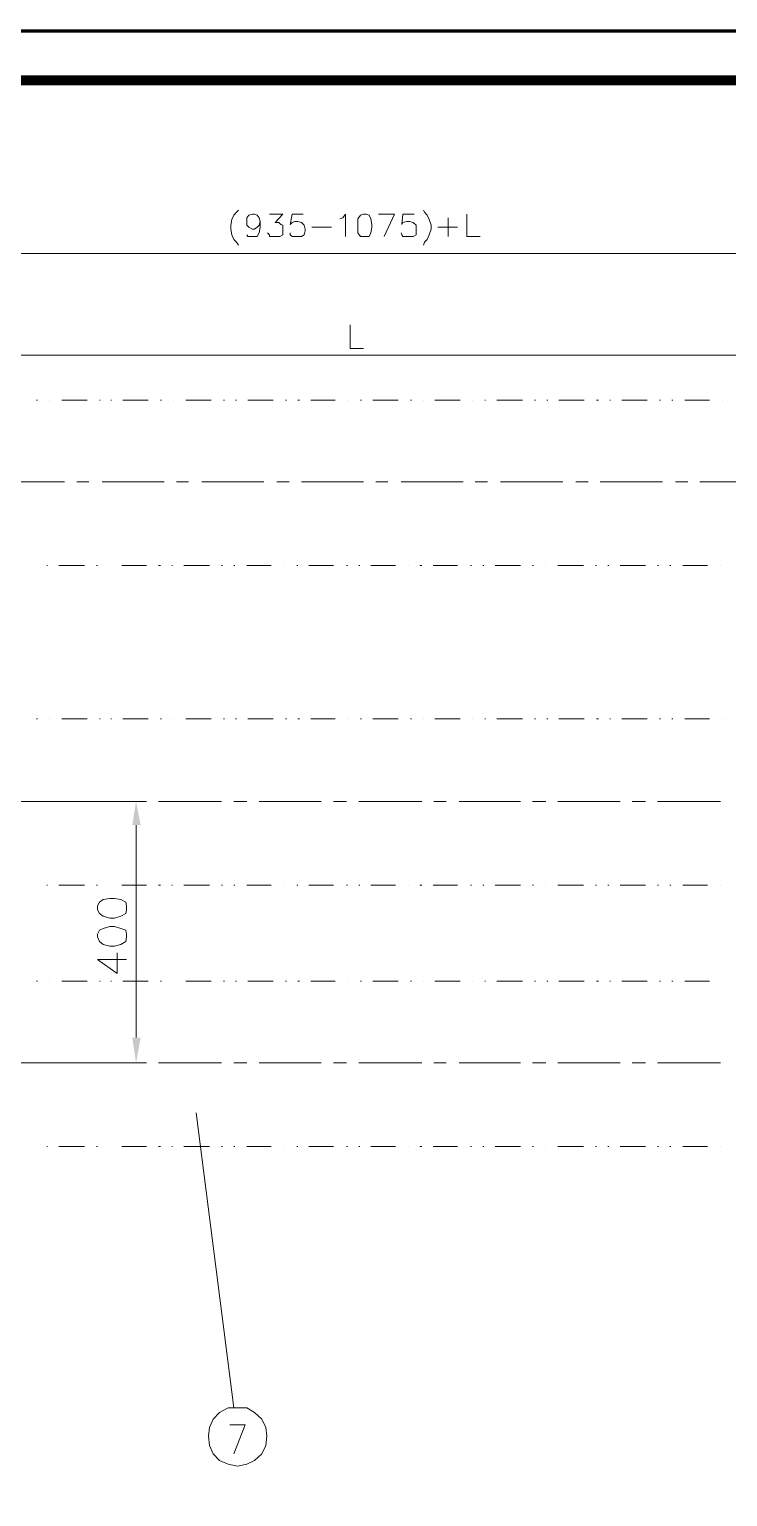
# Model space of a CAD drawing. Extents: x 457 to 4918, y -67 to 391.
# Drawn here: x 3101.6 to 3172.4, y 81.4 to 230.1 of the extents above; entities that cross this region are included whole.
import ezdxf

# ---------------------------------------------------------------- set-up
doc = ezdxf.new("R2010")
doc.units = 0
doc.header["$LTSCALE"] = 40
doc.header["$MEASUREMENT"] = 0
doc.layers.get('0').update_dxf_attribs({"linetype": 'CONTINUOUS'})
doc.layers.add('TK', color=1, linetype='CONTINUOUS')

msp = doc.modelspace()

# ---------------------------------------------------------------- hatches: boundary and pattern name
h = msp.add_hatch(color=0)
h.dxf.hatch_style = 2
h.paths.add_polyline_path([(3112.08, 149.49), (3112.93, 149.49), (3112.46, 151.87)])
h = msp.add_hatch(color=0)
h.dxf.hatch_style = 2
h.paths.add_polyline_path([(3112.08, 127.96), (3112.93, 127.96), (3112.46, 125.39)])

# ---------------------------------------------------------------- linework, layer by layer
at = {"const_width": 0.35}
msp.add_lwpolyline([(2986.64, -67.06), (3406.64, -67.06), (3406.64, 229.94), (2986.64, 229.94)], close=True, dxfattribs=at)
at = {"color": 0, "lineweight": 5}
for points in [[(3122.84, 211.78), (3122.65, 211.59), (3122.36, 211.3), (3122.17, 210.83), (3122.08, 210.26), (3122.08, 209.88), (3122.17, 209.3), (3122.36, 208.83), (3122.65, 208.54), (3122.84, 208.26)], [(3125.03, 210.64), (3124.94, 210.26), (3124.74, 210.07), (3124.46, 209.88), (3124.27, 209.88), (3123.89, 210.07), (3123.7, 210.26), (3123.7, 210.64), (3123.7, 211.02), (3123.89, 211.3), (3124.27, 211.4), (3124.46, 211.4), (3124.74, 211.3), (3124.94, 211.02), (3125.03, 210.64), (3125.03, 210.07), (3124.94, 209.49), (3124.74, 209.11), (3124.46, 209.11), (3124.17, 209.11), (3123.79, 209.11), (3123.7, 209.3)], [(3125.98, 211.4), (3127.32, 211.4), (3126.55, 210.54), (3126.94, 210.54), (3127.13, 210.35), (3127.32, 210.26), (3127.32, 209.88), (3127.32, 209.69), (3127.32, 209.3), (3127.03, 209.11), (3126.74, 209.11), (3126.36, 209.11), (3125.98, 209.11), (3125.98, 209.3), (3125.79, 209.49)], [(3129.41, 211.4), (3128.27, 211.4), (3128.08, 210.35), (3128.27, 210.54), (3128.55, 210.64), (3128.84, 210.64), (3129.22, 210.54), (3129.51, 210.26), (3129.6, 209.88), (3129.6, 209.69), (3129.51, 209.3), (3129.22, 209.11), (3128.84, 209.11), (3128.55, 209.11), (3128.27, 209.11), (3128.08, 209.3), (3128.08, 209.49)], [(3133.13, 210.92), (3133.41, 211.02), (3133.7, 211.4), (3133.7, 209.11)], [(3137.03, 211.4), (3138.65, 211.4), (3137.6, 209.11)], [(3140.65, 211.4), (3139.51, 211.4), (3139.41, 210.35), (3139.51, 210.54), (3139.89, 210.64), (3140.18, 210.64), (3140.56, 210.54), (3140.84, 210.26), (3140.84, 209.88), (3140.84, 209.69), (3140.84, 209.3), (3140.56, 209.11), (3140.18, 209.11), (3139.89, 209.11), (3139.51, 209.11), (3139.41, 209.3), (3139.32, 209.49)], [(3141.6, 211.78), (3141.7, 211.59), (3141.98, 211.3), (3142.18, 210.83), (3142.37, 210.26), (3142.37, 209.88), (3142.18, 209.3), (3141.98, 208.83), (3141.7, 208.54), (3141.6, 208.26)], [(3145.99, 211.4), (3145.99, 209.11), (3147.32, 209.11)], [(3130.27, 210.07), (3132.27, 210.07)], [(3134.17, 200.16), (3134.17, 197.78), (3135.51, 197.78)], [(3112.46, 149.49), (3112.46, 127.96)], [(3108.55, 135.87), (3110.55, 134.44), (3110.55, 136.53)], [(3108.55, 135.87), (3111.5, 135.87)], [(3118.55, 120.34), (3122.36, 90.43)], [(3122.36, 85.77), (3123.51, 88.72), (3121.98, 88.72)]]:
    msp.add_lwpolyline(points, dxfattribs=at)
for points in [[(3135.51, 211.4), (3135.22, 211.3), (3134.94, 210.92), (3134.94, 210.35), (3134.94, 210.07), (3134.94, 209.49), (3135.22, 209.11), (3135.51, 209.11), (3135.79, 209.11), (3136.08, 209.11), (3136.27, 209.49), (3136.37, 210.07), (3136.37, 210.35), (3136.27, 210.92), (3136.08, 211.3), (3135.79, 211.4)], [(3108.55, 140.91), (3108.74, 140.53), (3109.12, 140.25), (3109.79, 140.06), (3110.27, 140.06), (3110.93, 140.25), (3111.41, 140.53), (3111.5, 140.91), (3111.5, 141.3), (3111.41, 141.68), (3110.93, 141.96), (3110.27, 142.06), (3109.79, 142.06), (3109.12, 141.96), (3108.74, 141.68), (3108.55, 141.3)], [(3108.55, 138.15), (3108.74, 137.68), (3109.12, 137.39), (3109.79, 137.2), (3110.27, 137.2), (3110.93, 137.39), (3111.41, 137.68), (3111.5, 138.15), (3111.5, 138.44), (3111.41, 138.82), (3110.93, 139.01), (3110.27, 139.2), (3109.79, 139.2), (3109.12, 139.01), (3108.74, 138.82), (3108.55, 138.44)], [(3125.7, 87.57), (3125.6, 88.43), (3125.22, 89.29), (3124.46, 89.96), (3123.7, 90.43), (3122.74, 90.43), (3121.79, 90.43), (3120.93, 89.96), (3120.27, 89.29), (3119.89, 88.43), (3119.79, 87.57), (3119.89, 86.62), (3120.27, 85.77), (3120.93, 85.1), (3121.79, 84.72), (3122.74, 84.53), (3123.7, 84.72), (3124.46, 85.1), (3125.22, 85.77), (3125.6, 86.62)]]:
    msp.add_lwpolyline(points, close=True, dxfattribs=at)
for points in [[(3143.03, 210.07), (3143.03, 210.07), (3145.03, 210.07), (3145.03, 210.07)], [(3144.08, 211.02), (3144.08, 211.02), (3144.08, 209.11), (3144.08, 209.11)], [(3053.4, 207.4), (3053.4, 207.4), (3216.47, 207.4), (3216.47, 207.4)], [(3086.93, 197.11), (3086.93, 197.11), (3183.42, 197.11), (3183.42, 197.11)], [(3102.36, 192.54), (3102.36, 192.54), (3102.46, 192.54), (3102.46, 192.54)], [(3103.69, 192.54), (3103.69, 192.54), (3103.69, 192.54), (3103.69, 192.54)], [(3107.5, 192.54), (3107.5, 192.54), (3104.93, 192.54), (3104.93, 192.54)], [(3108.74, 192.54), (3108.74, 192.54), (3108.84, 192.54), (3108.84, 192.54)], [(3109.89, 192.54), (3109.89, 192.54), (3109.98, 192.54), (3109.98, 192.54)], [(3113.7, 192.54), (3113.7, 192.54), (3111.12, 192.54), (3111.12, 192.54)], [(3114.93, 192.54), (3114.93, 192.54), (3115.03, 192.54), (3115.03, 192.54)], [(3116.27, 192.54), (3116.27, 192.54), (3116.27, 192.54), (3116.27, 192.54)], [(3120.08, 192.54), (3120.08, 192.54), (3117.51, 192.54), (3117.51, 192.54)], [(3121.32, 192.54), (3121.32, 192.54), (3121.41, 192.54), (3121.41, 192.54)], [(3122.55, 192.54), (3122.55, 192.54), (3122.65, 192.54), (3122.65, 192.54)], [(3126.36, 192.54), (3126.36, 192.54), (3123.79, 192.54), (3123.79, 192.54)], [(3127.6, 192.54), (3127.6, 192.54), (3127.7, 192.54), (3127.7, 192.54)], [(3128.84, 192.54), (3128.84, 192.54), (3129.03, 192.54), (3129.03, 192.54)], [(3132.65, 192.54), (3132.65, 192.54), (3130.17, 192.54), (3130.17, 192.54)], [(3133.98, 192.54), (3133.98, 192.54), (3133.98, 192.54), (3133.98, 192.54)], [(3135.22, 192.54), (3135.22, 192.54), (3135.32, 192.54), (3135.32, 192.54)], [(3139.03, 192.54), (3139.03, 192.54), (3136.46, 192.54), (3136.46, 192.54)], [(3140.27, 192.54), (3140.27, 192.54), (3140.37, 192.54), (3140.37, 192.54)], [(3141.6, 192.54), (3141.6, 192.54), (3141.6, 192.54), (3141.6, 192.54)], [(3145.32, 192.54), (3145.32, 192.54), (3142.75, 192.54), (3142.75, 192.54)], [(3146.56, 192.54), (3146.56, 192.54), (3146.56, 192.54), (3146.56, 192.54)], [(3147.8, 192.54), (3147.8, 192.54), (3147.89, 192.54), (3147.89, 192.54)], [(3151.61, 192.54), (3151.61, 192.54), (3149.03, 192.54), (3149.03, 192.54)], [(3152.84, 192.54), (3152.84, 192.54), (3152.94, 192.54), (3152.94, 192.54)], [(3154.08, 192.54), (3154.08, 192.54), (3154.18, 192.54), (3154.18, 192.54)], [(3157.89, 192.54), (3157.89, 192.54), (3155.32, 192.54), (3155.32, 192.54)], [(3159.13, 192.54), (3159.13, 192.54), (3159.32, 192.54), (3159.32, 192.54)], [(3160.46, 192.54), (3160.46, 192.54), (3160.56, 192.54), (3160.56, 192.54)], [(3164.27, 192.54), (3164.27, 192.54), (3161.7, 192.54), (3161.7, 192.54)], [(3165.51, 192.54), (3165.51, 192.54), (3165.61, 192.54), (3165.61, 192.54)], [(3166.75, 192.54), (3166.75, 192.54), (3166.85, 192.54), (3166.85, 192.54)], [(3170.56, 192.54), (3170.56, 192.54), (3168.08, 192.54), (3168.08, 192.54)], [(3171.89, 192.54), (3171.89, 192.54), (3171.89, 192.54), (3171.89, 192.54)], [(3105.22, 184.25), (3105.22, 184.25), (3098.84, 184.25), (3098.84, 184.25)], [(3107.69, 184.25), (3107.69, 184.25), (3106.46, 184.25), (3106.46, 184.25)], [(3115.31, 184.25), (3115.31, 184.25), (3109.03, 184.25), (3109.03, 184.25)], [(3117.79, 184.25), (3117.79, 184.25), (3116.55, 184.25), (3116.55, 184.25)], [(3125.41, 184.25), (3125.41, 184.25), (3119.12, 184.25), (3119.12, 184.25)], [(3127.98, 184.25), (3127.98, 184.25), (3126.74, 184.25), (3126.74, 184.25)], [(3135.51, 184.25), (3135.51, 184.25), (3129.22, 184.25), (3129.22, 184.25)], [(3137.98, 184.25), (3137.98, 184.25), (3136.75, 184.25), (3136.75, 184.25)], [(3145.6, 184.25), (3145.6, 184.25), (3139.32, 184.25), (3139.32, 184.25)], [(3148.08, 184.25), (3148.08, 184.25), (3146.84, 184.25), (3146.84, 184.25)], [(3155.7, 184.25), (3155.7, 184.25), (3149.41, 184.25), (3149.41, 184.25)], [(3158.27, 184.25), (3158.27, 184.25), (3157.03, 184.25), (3157.03, 184.25)], [(3165.8, 184.25), (3165.8, 184.25), (3159.51, 184.25), (3159.51, 184.25)], [(3168.37, 184.25), (3168.37, 184.25), (3167.13, 184.25), (3167.13, 184.25)], [(3175.89, 184.25), (3175.89, 184.25), (3169.61, 184.25), (3169.61, 184.25)], [(3102.17, 175.78), (3102.17, 175.78), (3102.17, 175.78), (3102.17, 175.78)], [(3103.41, 175.78), (3103.41, 175.78), (3103.5, 175.78), (3103.5, 175.78)], [(3107.22, 175.78), (3107.22, 175.78), (3104.65, 175.78), (3104.65, 175.78)], [(3108.46, 175.78), (3108.46, 175.78), (3108.55, 175.78), (3108.55, 175.78)], [(3109.79, 175.78), (3109.79, 175.78), (3109.79, 175.78), (3109.79, 175.78)], [(3113.51, 175.78), (3113.51, 175.78), (3111.03, 175.78), (3111.03, 175.78)], [(3114.74, 175.78), (3114.74, 175.78), (3114.93, 175.78), (3114.93, 175.78)], [(3116.08, 175.78), (3116.08, 175.78), (3116.17, 175.78), (3116.17, 175.78)], [(3119.89, 175.78), (3119.89, 175.78), (3117.32, 175.78), (3117.32, 175.78)], [(3121.13, 175.78), (3121.13, 175.78), (3121.22, 175.78), (3121.22, 175.78)], [(3122.36, 175.78), (3122.36, 175.78), (3122.46, 175.78), (3122.46, 175.78)], [(3126.17, 175.78), (3126.17, 175.78), (3123.7, 175.78), (3123.7, 175.78)], [(3127.51, 175.78), (3127.51, 175.78), (3127.51, 175.78), (3127.51, 175.78)], [(3128.75, 175.78), (3128.75, 175.78), (3128.84, 175.78), (3128.84, 175.78)], [(3132.46, 175.78), (3132.46, 175.78), (3129.98, 175.78), (3129.98, 175.78)], [(3133.79, 175.78), (3133.79, 175.78), (3133.89, 175.78), (3133.89, 175.78)], [(3135.03, 175.78), (3135.03, 175.78), (3135.13, 175.78), (3135.13, 175.78)], [(3138.75, 175.78), (3138.75, 175.78), (3136.27, 175.78), (3136.27, 175.78)], [(3140.08, 175.78), (3140.08, 175.78), (3140.08, 175.78), (3140.08, 175.78)], [(3141.22, 175.78), (3141.22, 175.78), (3141.41, 175.78), (3141.41, 175.78)], [(3145.03, 175.78), (3145.03, 175.78), (3142.56, 175.78), (3142.56, 175.78)], [(3146.37, 175.78), (3146.37, 175.78), (3146.46, 175.78), (3146.46, 175.78)], [(3147.6, 175.78), (3147.6, 175.78), (3147.7, 175.78), (3147.7, 175.78)], [(3151.41, 175.78), (3151.41, 175.78), (3148.84, 175.78), (3148.84, 175.78)], [(3152.65, 175.78), (3152.65, 175.78), (3152.75, 175.78), (3152.75, 175.78)], [(3153.99, 175.78), (3153.99, 175.78), (3153.99, 175.78), (3153.99, 175.78)], [(3157.8, 175.78), (3157.8, 175.78), (3155.22, 175.78), (3155.22, 175.78)], [(3159.03, 175.78), (3159.03, 175.78), (3159.13, 175.78), (3159.13, 175.78)], [(3160.27, 175.78), (3160.27, 175.78), (3160.37, 175.78), (3160.37, 175.78)], [(3164.08, 175.78), (3164.08, 175.78), (3161.51, 175.78), (3161.51, 175.78)], [(3165.32, 175.78), (3165.32, 175.78), (3165.42, 175.78), (3165.42, 175.78)], [(3166.56, 175.78), (3166.56, 175.78), (3166.65, 175.78), (3166.65, 175.78)], [(3170.37, 175.78), (3170.37, 175.78), (3167.89, 175.78), (3167.89, 175.78)], [(3171.7, 175.78), (3171.7, 175.78), (3171.7, 175.78), (3171.7, 175.78)], [(3102.36, 160.25), (3102.36, 160.25), (3102.46, 160.25), (3102.46, 160.25)], [(3103.69, 160.25), (3103.69, 160.25), (3103.69, 160.25), (3103.69, 160.25)], [(3107.5, 160.25), (3107.5, 160.25), (3104.93, 160.25), (3104.93, 160.25)], [(3108.74, 160.25), (3108.74, 160.25), (3108.84, 160.25), (3108.84, 160.25)], [(3109.89, 160.25), (3109.89, 160.25), (3109.98, 160.25), (3109.98, 160.25)], [(3113.7, 160.25), (3113.7, 160.25), (3111.12, 160.25), (3111.12, 160.25)], [(3114.93, 160.25), (3114.93, 160.25), (3115.03, 160.25), (3115.03, 160.25)], [(3116.27, 160.25), (3116.27, 160.25), (3116.27, 160.25), (3116.27, 160.25)], [(3120.08, 160.25), (3120.08, 160.25), (3117.51, 160.25), (3117.51, 160.25)], [(3121.32, 160.25), (3121.32, 160.25), (3121.41, 160.25), (3121.41, 160.25)], [(3122.55, 160.25), (3122.55, 160.25), (3122.65, 160.25), (3122.65, 160.25)], [(3126.36, 160.25), (3126.36, 160.25), (3123.79, 160.25), (3123.79, 160.25)], [(3127.6, 160.25), (3127.6, 160.25), (3127.7, 160.25), (3127.7, 160.25)], [(3128.84, 160.25), (3128.84, 160.25), (3129.03, 160.25), (3129.03, 160.25)], [(3132.65, 160.25), (3132.65, 160.25), (3130.17, 160.25), (3130.17, 160.25)], [(3133.98, 160.25), (3133.98, 160.25), (3133.98, 160.25), (3133.98, 160.25)], [(3135.22, 160.25), (3135.22, 160.25), (3135.32, 160.25), (3135.32, 160.25)], [(3139.03, 160.25), (3139.03, 160.25), (3136.46, 160.25), (3136.46, 160.25)], [(3140.27, 160.25), (3140.27, 160.25), (3140.37, 160.25), (3140.37, 160.25)], [(3141.6, 160.25), (3141.6, 160.25), (3141.6, 160.25), (3141.6, 160.25)], [(3145.32, 160.25), (3145.32, 160.25), (3142.75, 160.25), (3142.75, 160.25)], [(3146.56, 160.25), (3146.56, 160.25), (3146.56, 160.25), (3146.56, 160.25)], [(3147.8, 160.25), (3147.8, 160.25), (3147.89, 160.25), (3147.89, 160.25)], [(3151.61, 160.25), (3151.61, 160.25), (3149.03, 160.25), (3149.03, 160.25)], [(3152.84, 160.25), (3152.84, 160.25), (3152.94, 160.25), (3152.94, 160.25)], [(3154.08, 160.25), (3154.08, 160.25), (3154.18, 160.25), (3154.18, 160.25)], [(3157.89, 160.25), (3157.89, 160.25), (3155.32, 160.25), (3155.32, 160.25)], [(3159.13, 160.25), (3159.13, 160.25), (3159.32, 160.25), (3159.32, 160.25)], [(3160.46, 160.25), (3160.46, 160.25), (3160.56, 160.25), (3160.56, 160.25)], [(3164.27, 160.25), (3164.27, 160.25), (3161.7, 160.25), (3161.7, 160.25)], [(3165.51, 160.25), (3165.51, 160.25), (3165.61, 160.25), (3165.61, 160.25)], [(3166.75, 160.25), (3166.75, 160.25), (3166.85, 160.25), (3166.85, 160.25)], [(3170.56, 160.25), (3170.56, 160.25), (3168.08, 160.25), (3168.08, 160.25)], [(3171.89, 160.25), (3171.89, 160.25), (3171.89, 160.25), (3171.89, 160.25)], [(3093.69, 151.87), (3093.69, 151.87), (3113.51, 151.87), (3113.51, 151.87)], [(3103.5, 151.87), (3103.5, 151.87), (3102.17, 151.87), (3102.17, 151.87)], [(3111.12, 151.87), (3111.12, 151.87), (3104.74, 151.87), (3104.74, 151.87)], [(3113.51, 151.87), (3113.51, 151.87), (3112.27, 151.87), (3112.27, 151.87)], [(3121.13, 151.87), (3121.13, 151.87), (3114.74, 151.87), (3114.74, 151.87)], [(3123.7, 151.87), (3123.7, 151.87), (3122.36, 151.87), (3122.36, 151.87)], [(3131.22, 151.87), (3131.22, 151.87), (3124.94, 151.87), (3124.94, 151.87)], [(3133.79, 151.87), (3133.79, 151.87), (3132.46, 151.87), (3132.46, 151.87)], [(3141.41, 151.87), (3141.41, 151.87), (3135.03, 151.87), (3135.03, 151.87)], [(3143.89, 151.87), (3143.89, 151.87), (3142.65, 151.87), (3142.65, 151.87)], [(3151.41, 151.87), (3151.41, 151.87), (3145.22, 151.87), (3145.22, 151.87)], [(3153.99, 151.87), (3153.99, 151.87), (3152.65, 151.87), (3152.65, 151.87)], [(3161.51, 151.87), (3161.51, 151.87), (3155.22, 151.87), (3155.22, 151.87)], [(3164.08, 151.87), (3164.08, 151.87), (3162.75, 151.87), (3162.75, 151.87)], [(3171.7, 151.87), (3171.7, 151.87), (3165.32, 151.87), (3165.32, 151.87)], [(3102.17, 143.39), (3102.17, 143.39), (3102.17, 143.39), (3102.17, 143.39)], [(3103.41, 143.39), (3103.41, 143.39), (3103.5, 143.39), (3103.5, 143.39)], [(3107.22, 143.39), (3107.22, 143.39), (3104.65, 143.39), (3104.65, 143.39)], [(3108.46, 143.39), (3108.46, 143.39), (3108.55, 143.39), (3108.55, 143.39)], [(3109.79, 143.39), (3109.79, 143.39), (3109.79, 143.39), (3109.79, 143.39)], [(3113.51, 143.39), (3113.51, 143.39), (3111.03, 143.39), (3111.03, 143.39)], [(3114.74, 143.39), (3114.74, 143.39), (3114.93, 143.39), (3114.93, 143.39)], [(3116.08, 143.39), (3116.08, 143.39), (3116.17, 143.39), (3116.17, 143.39)], [(3119.89, 143.39), (3119.89, 143.39), (3117.32, 143.39), (3117.32, 143.39)], [(3121.13, 143.39), (3121.13, 143.39), (3121.22, 143.39), (3121.22, 143.39)], [(3122.36, 143.39), (3122.36, 143.39), (3122.46, 143.39), (3122.46, 143.39)], [(3126.17, 143.39), (3126.17, 143.39), (3123.7, 143.39), (3123.7, 143.39)], [(3127.51, 143.39), (3127.51, 143.39), (3127.51, 143.39), (3127.51, 143.39)], [(3128.75, 143.39), (3128.75, 143.39), (3128.84, 143.39), (3128.84, 143.39)], [(3132.46, 143.39), (3132.46, 143.39), (3129.98, 143.39), (3129.98, 143.39)], [(3133.79, 143.39), (3133.79, 143.39), (3133.89, 143.39), (3133.89, 143.39)], [(3135.03, 143.39), (3135.03, 143.39), (3135.13, 143.39), (3135.13, 143.39)], [(3138.75, 143.39), (3138.75, 143.39), (3136.27, 143.39), (3136.27, 143.39)], [(3140.08, 143.39), (3140.08, 143.39), (3140.08, 143.39), (3140.08, 143.39)], [(3141.22, 143.39), (3141.22, 143.39), (3141.41, 143.39), (3141.41, 143.39)], [(3145.03, 143.39), (3145.03, 143.39), (3142.56, 143.39), (3142.56, 143.39)], [(3146.37, 143.39), (3146.37, 143.39), (3146.46, 143.39), (3146.46, 143.39)], [(3147.6, 143.39), (3147.6, 143.39), (3147.7, 143.39), (3147.7, 143.39)], [(3151.41, 143.39), (3151.41, 143.39), (3148.84, 143.39), (3148.84, 143.39)], [(3152.65, 143.39), (3152.65, 143.39), (3152.75, 143.39), (3152.75, 143.39)], [(3153.99, 143.39), (3153.99, 143.39), (3153.99, 143.39), (3153.99, 143.39)], [(3157.8, 143.39), (3157.8, 143.39), (3155.22, 143.39), (3155.22, 143.39)], [(3159.03, 143.39), (3159.03, 143.39), (3159.13, 143.39), (3159.13, 143.39)], [(3160.27, 143.39), (3160.27, 143.39), (3160.37, 143.39), (3160.37, 143.39)], [(3164.08, 143.39), (3164.08, 143.39), (3161.51, 143.39), (3161.51, 143.39)], [(3165.32, 143.39), (3165.32, 143.39), (3165.42, 143.39), (3165.42, 143.39)], [(3166.56, 143.39), (3166.56, 143.39), (3166.65, 143.39), (3166.65, 143.39)], [(3170.37, 143.39), (3170.37, 143.39), (3167.89, 143.39), (3167.89, 143.39)], [(3171.7, 143.39), (3171.7, 143.39), (3171.7, 143.39), (3171.7, 143.39)], [(3102.36, 133.68), (3102.36, 133.68), (3102.46, 133.68), (3102.46, 133.68)], [(3103.69, 133.68), (3103.69, 133.68), (3103.69, 133.68), (3103.69, 133.68)], [(3107.5, 133.68), (3107.5, 133.68), (3104.93, 133.68), (3104.93, 133.68)], [(3108.74, 133.68), (3108.74, 133.68), (3108.84, 133.68), (3108.84, 133.68)], [(3109.89, 133.68), (3109.89, 133.68), (3109.98, 133.68), (3109.98, 133.68)], [(3113.7, 133.68), (3113.7, 133.68), (3111.12, 133.68), (3111.12, 133.68)], [(3114.93, 133.68), (3114.93, 133.68), (3115.03, 133.68), (3115.03, 133.68)], [(3116.27, 133.68), (3116.27, 133.68), (3116.27, 133.68), (3116.27, 133.68)], [(3120.08, 133.68), (3120.08, 133.68), (3117.51, 133.68), (3117.51, 133.68)], [(3121.32, 133.68), (3121.32, 133.68), (3121.41, 133.68), (3121.41, 133.68)], [(3122.55, 133.68), (3122.55, 133.68), (3122.65, 133.68), (3122.65, 133.68)], [(3126.36, 133.68), (3126.36, 133.68), (3123.79, 133.68), (3123.79, 133.68)], [(3127.6, 133.68), (3127.6, 133.68), (3127.7, 133.68), (3127.7, 133.68)], [(3128.84, 133.68), (3128.84, 133.68), (3129.03, 133.68), (3129.03, 133.68)], [(3132.65, 133.68), (3132.65, 133.68), (3130.17, 133.68), (3130.17, 133.68)], [(3133.98, 133.68), (3133.98, 133.68), (3133.98, 133.68), (3133.98, 133.68)], [(3135.22, 133.68), (3135.22, 133.68), (3135.32, 133.68), (3135.32, 133.68)], [(3139.03, 133.68), (3139.03, 133.68), (3136.46, 133.68), (3136.46, 133.68)], [(3140.27, 133.68), (3140.27, 133.68), (3140.37, 133.68), (3140.37, 133.68)], [(3141.6, 133.68), (3141.6, 133.68), (3141.6, 133.68), (3141.6, 133.68)], [(3145.32, 133.68), (3145.32, 133.68), (3142.75, 133.68), (3142.75, 133.68)], [(3146.56, 133.68), (3146.56, 133.68), (3146.56, 133.68), (3146.56, 133.68)], [(3147.8, 133.68), (3147.8, 133.68), (3147.89, 133.68), (3147.89, 133.68)], [(3151.61, 133.68), (3151.61, 133.68), (3149.03, 133.68), (3149.03, 133.68)], [(3152.84, 133.68), (3152.84, 133.68), (3152.94, 133.68), (3152.94, 133.68)], [(3154.08, 133.68), (3154.08, 133.68), (3154.18, 133.68), (3154.18, 133.68)], [(3157.89, 133.68), (3157.89, 133.68), (3155.32, 133.68), (3155.32, 133.68)], [(3159.13, 133.68), (3159.13, 133.68), (3159.32, 133.68), (3159.32, 133.68)], [(3160.46, 133.68), (3160.46, 133.68), (3160.56, 133.68), (3160.56, 133.68)], [(3164.27, 133.68), (3164.27, 133.68), (3161.7, 133.68), (3161.7, 133.68)], [(3165.51, 133.68), (3165.51, 133.68), (3165.61, 133.68), (3165.61, 133.68)], [(3166.75, 133.68), (3166.75, 133.68), (3166.85, 133.68), (3166.85, 133.68)], [(3170.56, 133.68), (3170.56, 133.68), (3168.08, 133.68), (3168.08, 133.68)], [(3171.89, 133.68), (3171.89, 133.68), (3171.89, 133.68), (3171.89, 133.68)], [(3093.69, 125.39), (3093.69, 125.39), (3113.51, 125.39), (3113.51, 125.39)], [(3103.5, 125.39), (3103.5, 125.39), (3102.17, 125.39), (3102.17, 125.39)], [(3111.12, 125.39), (3111.12, 125.39), (3104.74, 125.39), (3104.74, 125.39)], [(3113.51, 125.39), (3113.51, 125.39), (3112.27, 125.39), (3112.27, 125.39)], [(3121.13, 125.39), (3121.13, 125.39), (3114.74, 125.39), (3114.74, 125.39)], [(3123.7, 125.39), (3123.7, 125.39), (3122.36, 125.39), (3122.36, 125.39)], [(3131.22, 125.39), (3131.22, 125.39), (3124.94, 125.39), (3124.94, 125.39)], [(3133.79, 125.39), (3133.79, 125.39), (3132.46, 125.39), (3132.46, 125.39)], [(3141.41, 125.39), (3141.41, 125.39), (3135.03, 125.39), (3135.03, 125.39)], [(3143.89, 125.39), (3143.89, 125.39), (3142.65, 125.39), (3142.65, 125.39)], [(3151.41, 125.39), (3151.41, 125.39), (3145.22, 125.39), (3145.22, 125.39)], [(3153.99, 125.39), (3153.99, 125.39), (3152.65, 125.39), (3152.65, 125.39)], [(3161.51, 125.39), (3161.51, 125.39), (3155.22, 125.39), (3155.22, 125.39)], [(3164.08, 125.39), (3164.08, 125.39), (3162.75, 125.39), (3162.75, 125.39)], [(3171.7, 125.39), (3171.7, 125.39), (3165.32, 125.39), (3165.32, 125.39)], [(3102.17, 116.91), (3102.17, 116.91), (3102.17, 116.91), (3102.17, 116.91)], [(3103.41, 116.91), (3103.41, 116.91), (3103.5, 116.91), (3103.5, 116.91)], [(3107.22, 116.91), (3107.22, 116.91), (3104.65, 116.91), (3104.65, 116.91)], [(3108.46, 116.91), (3108.46, 116.91), (3108.55, 116.91), (3108.55, 116.91)], [(3109.79, 116.91), (3109.79, 116.91), (3109.79, 116.91), (3109.79, 116.91)], [(3113.51, 116.91), (3113.51, 116.91), (3111.03, 116.91), (3111.03, 116.91)], [(3114.74, 116.91), (3114.74, 116.91), (3114.93, 116.91), (3114.93, 116.91)], [(3116.08, 116.91), (3116.08, 116.91), (3116.17, 116.91), (3116.17, 116.91)], [(3119.89, 116.91), (3119.89, 116.91), (3117.32, 116.91), (3117.32, 116.91)], [(3121.13, 116.91), (3121.13, 116.91), (3121.22, 116.91), (3121.22, 116.91)], [(3122.36, 116.91), (3122.36, 116.91), (3122.46, 116.91), (3122.46, 116.91)], [(3126.17, 116.91), (3126.17, 116.91), (3123.7, 116.91), (3123.7, 116.91)], [(3127.51, 116.91), (3127.51, 116.91), (3127.51, 116.91), (3127.51, 116.91)], [(3128.75, 116.91), (3128.75, 116.91), (3128.84, 116.91), (3128.84, 116.91)], [(3132.46, 116.91), (3132.46, 116.91), (3129.98, 116.91), (3129.98, 116.91)], [(3133.79, 116.91), (3133.79, 116.91), (3133.89, 116.91), (3133.89, 116.91)], [(3135.03, 116.91), (3135.03, 116.91), (3135.13, 116.91), (3135.13, 116.91)], [(3138.75, 116.91), (3138.75, 116.91), (3136.27, 116.91), (3136.27, 116.91)], [(3140.08, 116.91), (3140.08, 116.91), (3140.08, 116.91), (3140.08, 116.91)], [(3141.22, 116.91), (3141.22, 116.91), (3141.41, 116.91), (3141.41, 116.91)], [(3145.03, 116.91), (3145.03, 116.91), (3142.56, 116.91), (3142.56, 116.91)], [(3146.37, 116.91), (3146.37, 116.91), (3146.46, 116.91), (3146.46, 116.91)], [(3147.6, 116.91), (3147.6, 116.91), (3147.7, 116.91), (3147.7, 116.91)], [(3151.41, 116.91), (3151.41, 116.91), (3148.84, 116.91), (3148.84, 116.91)], [(3152.65, 116.91), (3152.65, 116.91), (3152.75, 116.91), (3152.75, 116.91)], [(3153.99, 116.91), (3153.99, 116.91), (3153.99, 116.91), (3153.99, 116.91)], [(3157.8, 116.91), (3157.8, 116.91), (3155.22, 116.91), (3155.22, 116.91)], [(3159.03, 116.91), (3159.03, 116.91), (3159.13, 116.91), (3159.13, 116.91)], [(3160.27, 116.91), (3160.27, 116.91), (3160.37, 116.91), (3160.37, 116.91)], [(3164.08, 116.91), (3164.08, 116.91), (3161.51, 116.91), (3161.51, 116.91)], [(3165.32, 116.91), (3165.32, 116.91), (3165.42, 116.91), (3165.42, 116.91)], [(3166.56, 116.91), (3166.56, 116.91), (3166.65, 116.91), (3166.65, 116.91)], [(3170.37, 116.91), (3170.37, 116.91), (3167.89, 116.91), (3167.89, 116.91)], [(3171.7, 116.91), (3171.7, 116.91), (3171.7, 116.91), (3171.7, 116.91)]]:
    msp.add_open_spline(points, degree=3, dxfattribs=at)
at = {"layer": 'TK', "const_width": 1}
msp.add_lwpolyline([(3011.64, -62.06), (3401.64, -62.06), (3401.64, 224.94), (3011.64, 224.94)], close=True, dxfattribs=at)

doc.saveas('drawing.dxf')
